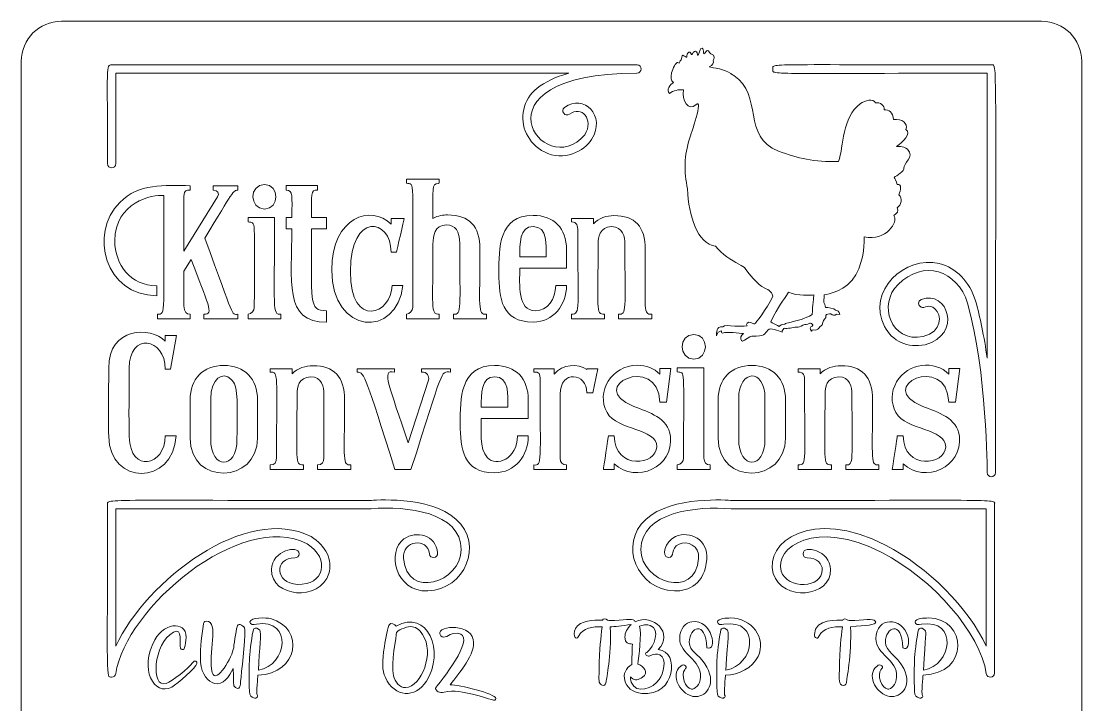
# Model space of a CAD drawing. Header units: inches. Extents: x 4.01 to 8.01, y -9.08 to -3.08.
# Drawn here: x 4.011 to 8.011, y -5.662 to -3.083 of the extents above; entities that cross this region are included whole.
import ezdxf

# ---------------------------------------------------------------- set-up
doc = ezdxf.new("R2010")
doc.units = ezdxf.units.IN
doc.header["$MEASUREMENT"] = 0
doc.layers.add('_U+0421_U+043B_U+043E_U+0439 1', color=7, linetype='Continuous')

msp = doc.modelspace()

# ---------------------------------------------------------------- linework, layer by layer
at = {"layer": '_U+0421_U+043B_U+043E_U+0439 1', "color": 1, "lineweight": 9, "true_color": 0xff0000}
msp.add_open_spline([(4.0111, -3.2347), (4.0111, -3.2347), (4.0111, -8.9319), (4.0111, -8.9319), (4.0111, -9.0156), (4.0789, -9.0833), (4.1625, -9.0833), (4.1625, -9.0833), (7.8597, -9.0833), (7.8597, -9.0833), (7.9433, -9.0833), (8.0111, -9.0156), (8.0111, -8.9319), (8.0111, -8.9319), (8.0111, -3.2347), (8.0111, -3.2347), (8.0111, -3.1511), (7.9433, -3.0833), (7.8597, -3.0833), (7.8597, -3.0833), (4.1625, -3.0833), (4.1625, -3.0833), (4.0789, -3.0833), (4.0111, -3.1511), (4.0111, -3.2347)], degree=3, knots=[0, 0, 0, 0, 1, 1, 1, 2, 2, 2, 3, 3, 3, 4, 4, 4, 5, 5, 5, 6, 6, 6, 7, 7, 7, 8, 8, 8, 8], dxfattribs=at)
at = {"layer": '_U+0421_U+043B_U+043E_U+0439 1', "color": 7, "lineweight": 9, "true_color": 0xffffff}
for points, knots in [([(6.4558, -3.3561), (6.4433, -3.3425), (6.4571, -3.322), (6.471, -3.3142), (6.462, -3.3076), (6.4596, -3.2954), (6.4641, -3.2785), (6.4687, -3.2613), (6.4814, -3.2389), (6.4854, -3.2389), (6.4854, -3.2389), (6.4874, -3.2387), (6.4932, -3.242), (6.4932, -3.2388), (6.4944, -3.2343), (6.5001, -3.2292), (6.504, -3.2255), (6.5004, -3.2119), (6.5065, -3.2119), (6.5112, -3.2119), (6.5207, -3.2224), (6.5212, -3.2187), (6.522, -3.2113), (6.5217, -3.2033), (6.5296, -3.2007), (6.5296, -3.2007), (6.5357, -3.1967), (6.5386, -3.2085), (6.5397, -3.2132), (6.5436, -3.2007), (6.5499, -3.1972), (6.5578, -3.1928), (6.5597, -3.2004), (6.5612, -3.2093), (6.5621, -3.2142), (6.5659, -3.2121), (6.5673, -3.205), (6.5688, -3.1973), (6.5722, -3.183), (6.5798, -3.1853), (6.5835, -3.1865), (6.5844, -3.1942), (6.5838, -3.2023), (6.5835, -3.2064), (6.5873, -3.2071), (6.5893, -3.2042), (6.5968, -3.1934), (6.601, -3.1889), (6.6073, -3.2009), (6.6136, -3.213), (6.6226, -3.2055), (6.6244, -3.2186), (6.625, -3.2232), (6.6237, -3.2288), (6.6205, -3.2316), (6.6238, -3.2382), (6.6195, -3.2501), (6.6054, -3.2554), (6.6211, -3.26), (6.6661, -3.2639), (6.6877, -3.2807), (6.6911, -3.2833), (6.6947, -3.2856), (6.6986, -3.2881), (6.8098, -3.36), (6.7286, -3.5213), (6.8672, -3.573), (6.9406, -3.6003), (7.0013, -3.6155), (7.0938, -3.6126), (7.1145, -3.5541), (7.1053, -3.4466), (7.1763, -3.3943), (7.1934, -3.3817), (7.2243, -3.3733), (7.2329, -3.3916), (7.2509, -3.3871), (7.2674, -3.4027), (7.2664, -3.4171), (7.2832, -3.4161), (7.299, -3.4274), (7.3005, -3.4542), (7.3341, -3.4499), (7.356, -3.4699), (7.3479, -3.4915), (7.3706, -3.5077), (7.3365, -3.5393), (7.3129, -3.5555), (7.3355, -3.5539), (7.3477, -3.5603), (7.354, -3.5665), (7.3832, -3.5948), (7.3358, -3.6219), (7.34, -3.6372), (7.3431, -3.6485), (7.313, -3.6667), (7.3034, -3.6722), (7.3059, -3.676), (7.3119, -3.686), (7.3145, -3.6991), (7.3337, -3.6974), (7.3292, -3.7202), (7.3208, -3.7378), (7.3372, -3.7516), (7.3293, -3.7762), (7.3154, -3.787), (7.3218, -3.7995), (7.3144, -3.8087), (7.3024, -3.8158), (7.32, -3.8387), (7.2743, -3.9147), (7.1906, -3.8965), (7.191, -3.9099), (7.1917, -3.9798), (7.1591, -4.0396), (7.1256, -4.1012), (7.051, -4.1133), (7.0393, -4.1148), (7.0393, -4.1148), (7.0387, -4.1445), (7.0387, -4.1445), (7.0395, -4.1464), (7.043, -4.1541), (7.0449, -4.1633), (7.053, -4.1624), (7.0781, -4.1655), (7.0821, -4.1729), (7.088, -4.1729), (7.0983, -4.1796), (7.0984, -4.189), (7.0984, -4.189), (7.086, -4.1885), (7.086, -4.1885), (7.0788, -4.1938), (7.0701, -4.1946), (7.0644, -4.1874), (7.0591, -4.1858), (7.0454, -4.188), (7.046, -4.1933), (7.0493, -4.2049), (7.0368, -4.2077), (7.034, -4.2194), (7.03, -4.2355), (7.0286, -4.2299), (7.0191, -4.2406), (7.0145, -4.2457), (7.0094, -4.2515), (6.9981, -4.2471), (6.9947, -4.2471), (6.9935, -4.2499), (6.9922, -4.2528), (6.984, -4.244), (6.9859, -4.2371), (6.9942, -4.2329), (6.9979, -4.231), (6.9972, -4.2293), (6.9969, -4.2287), (6.9951, -4.2248), (6.9872, -4.2218), (6.9857, -4.2223), (6.9738, -4.2305), (6.9699, -4.2239), (6.9592, -4.2303), (6.9493, -4.2362), (6.9444, -4.2371), (6.9341, -4.2372), (6.9218, -4.2372), (6.8993, -4.2452), (6.8894, -4.241), (6.8888, -4.2408), (6.8796, -4.2511), (6.8806, -4.2556), (6.8673, -4.2506), (6.8366, -4.2377), (6.8269, -4.248), (6.8139, -4.2619), (6.8165, -4.2732), (6.7663, -4.2712), (6.7594, -4.2703), (6.7389, -4.2899), (6.7319, -4.2899), (6.7287, -4.2899), (6.7262, -4.2859), (6.7253, -4.2828), (6.7241, -4.2785), (6.7241, -4.2703), (6.7356, -4.2613), (6.7218, -4.2601), (6.6684, -4.2544), (6.6597, -4.2591), (6.6545, -4.2615), (6.6521, -4.2574), (6.6525, -4.2515), (6.6474, -4.252), (6.6375, -4.258), (6.6367, -4.2599), (6.6367, -4.2599), (6.6335, -4.2702), (6.6335, -4.2702), (6.6333, -4.2563), (6.6318, -4.2355), (6.6568, -4.2355), (6.6628, -4.2293), (6.6797, -4.2321), (6.702, -4.233), (6.7173, -4.2337), (6.7344, -4.2344), (6.7489, -4.2326), (6.7432, -4.2255), (6.7507, -4.2144), (6.7657, -4.2207), (6.7682, -4.2218), (6.7744, -4.2256), (6.7769, -4.2252), (6.7805, -4.223), (6.823, -4.1691), (6.8454, -4.1221), (6.8477, -4.1179), (6.8379, -4.0992), (6.821, -4.0929), (6.8027, -4.0861), (6.7673, -4.0547), (6.7421, -4.0156), (6.7395, -4.0121), (6.7296, -4.0065), (6.7171, -3.9994), (6.6913, -3.9848), (6.6524, -3.9627), (6.6301, -3.9314), (6.5612, -3.9227), (6.5274, -3.8172), (6.5245, -3.7161), (6.5097, -3.6516), (6.5121, -3.5879), (6.5315, -3.5272), (6.5363, -3.5121), (6.5865, -3.3698), (6.5556, -3.3981), (6.5266, -3.4246), (6.5016, -3.3815), (6.5086, -3.3421), (6.4909, -3.3406), (6.4711, -3.3441), (6.4558, -3.3561)], [0, 0, 0, 0, 1, 1, 1, 2, 2, 2, 3, 3, 3, 4, 4, 4, 5, 5, 5, 6, 6, 6, 7, 7, 7, 8, 8, 8, 9, 9, 9, 10, 10, 10, 11, 11, 11, 12, 12, 12, 13, 13, 13, 14, 14, 14, 15, 15, 15, 16, 16, 16, 17, 17, 17, 18, 18, 18, 19, 19, 19, 20, 20, 20, 21, 21, 21, 22, 22, 22, 23, 23, 23, 24, 24, 24, 25, 25, 25, 26, 26, 26, 27, 27, 27, 28, 28, 28, 29, 29, 29, 30, 30, 30, 31, 31, 31, 32, 32, 32, 33, 33, 33, 34, 34, 34, 35, 35, 35, 36, 36, 36, 37, 37, 37, 38, 38, 38, 39, 39, 39, 40, 40, 40, 41, 41, 41, 42, 42, 42, 43, 43, 43, 44, 44, 44, 45, 45, 45, 46, 46, 46, 47, 47, 47, 48, 48, 48, 49, 49, 49, 50, 50, 50, 51, 51, 51, 52, 52, 52, 53, 53, 53, 54, 54, 54, 55, 55, 55, 56, 56, 56, 57, 57, 57, 58, 58, 58, 59, 59, 59, 60, 60, 60, 61, 61, 61, 62, 62, 62, 63, 63, 63, 64, 64, 64, 65, 65, 65, 66, 66, 66, 67, 67, 67, 68, 68, 68, 69, 69, 69, 70, 70, 70, 71, 71, 71, 72, 72, 72, 73, 73, 73, 74, 74, 74, 75, 75, 75, 76, 76, 76, 77, 77, 77, 78, 78, 78, 79, 79, 79, 80, 80, 80, 81, 81, 81, 81]), ([(7.6543, -3.2795), (7.6543, -3.2795), (7.6543, -4.3543), (7.6543, -4.3543), (7.6425, -4.2714), (7.6277, -4.1987), (7.6102, -4.1378), (7.5882, -4.0655), (7.5371, -4.013), (7.4734, -3.9974), (7.3444, -3.9657), (7.1986, -4.1017), (7.267, -4.2345), (7.296, -4.2908), (7.3533, -4.3166), (7.4204, -4.3033), (7.5615, -4.2665), (7.5058, -4.0937), (7.4055, -4.133), (7.3927, -4.138), (7.3922, -4.1563), (7.405, -4.1619), (7.4189, -4.168), (7.4341, -4.1475), (7.4573, -4.1676), (7.4842, -4.1909), (7.4854, -4.254), (7.4134, -4.2729), (7.2894, -4.2973), (7.2414, -4.1494), (7.3182, -4.0769), (7.4125, -3.981), (7.5422, -4.0216), (7.5802, -4.1467), (7.6534, -4.402), (7.6543, -4.7819), (7.6543, -4.7857), (7.6543, -4.8063), (7.6855, -4.8063), (7.6855, -4.7857), (7.6855, -3.1726), (7.6931, -3.2482), (7.6699, -3.2482), (6.8081, -3.2482), (6.8455, -3.2412), (6.8455, -3.2639), (6.8455, -3.2868), (6.8114, -3.2795), (7.6543, -3.2795)], [0, 0, 0, 0, 1, 1, 1, 2, 2, 2, 3, 3, 3, 4, 4, 4, 5, 5, 5, 6, 6, 6, 7, 7, 7, 8, 8, 8, 9, 9, 9, 10, 10, 10, 11, 11, 11, 12, 12, 12, 13, 13, 13, 14, 14, 14, 15, 15, 15, 16, 16, 16, 16]), ([(4.3679, -3.6204), (4.3679, -3.6204), (4.3679, -3.2795), (4.3679, -3.2795), (4.3679, -3.2795), (6.0762, -3.2795), (6.0762, -3.2795), (5.9747, -3.3083), (5.9179, -3.3543), (5.9073, -3.4162), (5.8913, -3.4783), (5.9236, -3.5458), (5.9841, -3.5766), (6.0571, -3.6138), (6.1349, -3.5731), (6.1626, -3.5291), (6.2183, -3.44), (6.1328, -3.3546), (6.0601, -3.4088), (6.0436, -3.4211), (6.0622, -3.4462), (6.0788, -3.4338), (6.1239, -3.4002), (6.1725, -3.4532), (6.1367, -3.5116), (5.9823, -3.6968), (5.6864, -3.2795), (6.3333, -3.2795), (6.3538, -3.2795), (6.3541, -3.2486), (6.3336, -3.2483), (6.3336, -3.2483), (4.3531, -3.2483), (4.3523, -3.2483), (4.3301, -3.2483), (4.3367, -3.2455), (4.3367, -3.6204), (4.3367, -3.641), (4.3679, -3.641), (4.3679, -3.6204)], [0, 0, 0, 0, 1, 1, 1, 2, 2, 2, 3, 3, 3, 4, 4, 4, 5, 5, 5, 6, 6, 6, 7, 7, 7, 8, 8, 8, 9, 9, 9, 10, 10, 10, 11, 11, 11, 12, 12, 12, 13, 13, 13, 13]), ([(5.4639, -4.1887), (5.4639, -4.1887), (5.4639, -4.2059), (5.4639, -4.2059), (5.4639, -4.2059), (5.5876, -4.2059), (5.5876, -4.2059), (5.5876, -4.2059), (5.5876, -4.1886), (5.5876, -4.1886), (5.5541, -4.1909), (5.564, -4.1591), (5.564, -3.924), (5.564, -3.8929), (5.5693, -3.8516), (5.615, -3.8516), (5.6486, -3.8516), (5.6649, -3.8747), (5.6649, -3.9224), (5.6649, -4.1637), (5.6742, -4.1909), (5.6413, -4.1886), (5.6413, -4.1886), (5.6413, -4.2059), (5.6413, -4.2059), (5.6413, -4.2059), (5.7662, -4.2059), (5.7662, -4.2059), (5.7662, -4.2059), (5.7662, -4.1885), (5.7662, -4.1885), (5.7312, -4.192), (5.7414, -4.1614), (5.7414, -3.9427), (5.7414, -3.8561), (5.7013, -3.8141), (5.6189, -3.8141), (5.603, -3.8141), (5.5842, -3.8157), (5.564, -3.8275), (5.564, -3.7147), (5.5578, -3.6966), (5.5851, -3.6951), (5.5859, -3.6951), (5.5876, -3.695), (5.5876, -3.6933), (5.5876, -3.6933), (5.5876, -3.6789), (5.5876, -3.6789), (5.5876, -3.6789), (5.4639, -3.6789), (5.4639, -3.6789), (5.4639, -3.6789), (5.4639, -3.6947), (5.4639, -3.6947), (5.4964, -3.702), (5.4875, -3.6529), (5.4875, -4.163), (5.4875, -4.1739), (5.4772, -4.1887), (5.4639, -4.1887)], [0, 0, 0, 0, 1, 1, 1, 2, 2, 2, 3, 3, 3, 4, 4, 4, 5, 5, 5, 6, 6, 6, 7, 7, 7, 8, 8, 8, 9, 9, 9, 10, 10, 10, 11, 11, 11, 12, 12, 12, 13, 13, 13, 14, 14, 14, 15, 15, 15, 16, 16, 16, 17, 17, 17, 18, 18, 18, 19, 19, 19, 20, 20, 20, 20]), ([(4.5221, -4.1186), (4.5221, -4.1186), (4.5221, -4.081), (4.5221, -4.081), (4.4235, -4.081), (4.3641, -4.0023), (4.3641, -3.9108), (4.3641, -3.7676), (4.5067, -3.7348), (4.5485, -3.7409), (4.5485, -4.1917), (4.5573, -4.1887), (4.5249, -4.1887), (4.5249, -4.1887), (4.5249, -4.2059), (4.5249, -4.2059), (4.5249, -4.2059), (4.6487, -4.2059), (4.6487, -4.2059), (4.6487, -4.2059), (4.6487, -4.1887), (4.6487, -4.1887), (4.6169, -4.1887), (4.625, -4.1571), (4.625, -4.0261), (4.625, -4.0261), (4.6526, -3.9818), (4.6526, -3.9818), (4.7122, -4.1444), (4.7421, -4.1937), (4.6996, -4.1879), (4.6996, -4.1879), (4.6996, -4.2059), (4.6996, -4.2059), (4.6996, -4.2059), (4.8277, -4.2059), (4.8277, -4.2059), (4.8277, -4.2059), (4.8277, -4.1887), (4.8277, -4.1887), (4.8031, -4.1887), (4.8178, -4.2107), (4.7032, -3.9011), (4.8123, -3.724), (4.8102, -3.7209), (4.8277, -3.7209), (4.8277, -3.7209), (4.8277, -3.7036), (4.8277, -3.7036), (4.8277, -3.7036), (4.7353, -3.7036), (4.7353, -3.7036), (4.7353, -3.7036), (4.7353, -3.7209), (4.7353, -3.7209), (4.7521, -3.7202), (4.7587, -3.7343), (4.752, -3.7451), (4.752, -3.7451), (4.625, -3.9503), (4.625, -3.9503), (4.625, -3.7069), (4.617, -3.7209), (4.6487, -3.7209), (4.6487, -3.7209), (4.6487, -3.7036), (4.6487, -3.7036), (4.5491, -3.7036), (4.4558, -3.6933), (4.3825, -3.7669), (4.2659, -3.884), (4.3268, -4.1186), (4.5221, -4.1186)], [0, 0, 0, 0, 1, 1, 1, 2, 2, 2, 3, 3, 3, 4, 4, 4, 5, 5, 5, 6, 6, 6, 7, 7, 7, 8, 8, 8, 9, 9, 9, 10, 10, 10, 11, 11, 11, 12, 12, 12, 13, 13, 13, 14, 14, 14, 15, 15, 15, 16, 16, 16, 17, 17, 17, 18, 18, 18, 19, 19, 19, 20, 20, 20, 21, 21, 21, 22, 22, 22, 23, 23, 23, 24, 24, 24, 24]), ([(4.9288, -3.6993), (4.8701, -3.6993), (4.8709, -3.7917), (4.9288, -3.7917), (4.9863, -3.7917), (4.9863, -3.6993), (4.9288, -3.6993)], [0, 0, 0, 0, 1, 1, 1, 2, 2, 2, 2]), ([(5.0101, -3.8239), (5.0101, -3.8239), (5.0101, -3.8659), (5.0101, -3.8659), (5.0101, -3.8659), (5.032, -3.8659), (5.032, -3.8659), (5.032, -4.06), (5.0001, -4.2212), (5.1629, -4.2179), (5.1629, -4.2179), (5.1629, -4.1755), (5.1629, -4.1755), (5.0926, -4.1755), (5.1064, -4.1401), (5.1064, -3.8659), (5.1064, -3.8659), (5.1629, -3.8659), (5.1629, -3.8659), (5.1629, -3.8659), (5.1629, -3.8239), (5.1629, -3.8239), (5.1629, -3.8239), (5.1064, -3.8239), (5.1064, -3.8239), (5.1064, -3.7375), (5.1007, -3.7179), (5.1289, -3.7211), (5.1289, -3.7211), (5.1289, -3.7025), (5.1289, -3.7025), (5.1289, -3.7025), (5.0101, -3.7025), (5.0101, -3.7025), (5.0101, -3.7025), (5.0101, -3.7209), (5.0101, -3.7209), (5.0376, -3.7209), (5.032, -3.7412), (5.032, -3.8239), (5.032, -3.8239), (5.0101, -3.8239), (5.0101, -3.8239)], [0, 0, 0, 0, 1, 1, 1, 2, 2, 2, 3, 3, 3, 4, 4, 4, 5, 5, 5, 6, 6, 6, 7, 7, 7, 8, 8, 8, 9, 9, 9, 10, 10, 10, 11, 11, 11, 12, 12, 12, 13, 13, 13, 14, 14, 14, 14]), ([(5.4061, -3.9538), (5.4061, -3.9538), (5.4263, -3.9538), (5.4263, -3.9538), (5.4271, -3.9504), (5.4549, -3.8311), (5.4557, -3.8278), (5.4557, -3.8278), (5.4061, -3.8278), (5.4061, -3.8278), (5.4061, -3.8278), (5.4061, -3.8483), (5.4061, -3.8483), (5.3314, -3.774), (5.1825, -3.8198), (5.1825, -4.0218), (5.1825, -4.2682), (5.4294, -4.2796), (5.4499, -4.0799), (5.4499, -4.0799), (5.41, -4.0799), (5.41, -4.0799), (5.41, -4.1874), (5.2529, -4.2492), (5.2529, -4.0269), (5.2529, -3.8007), (5.4061, -3.8275), (5.4061, -3.9538)], [0, 0, 0, 0, 1, 1, 1, 2, 2, 2, 3, 3, 3, 4, 4, 4, 5, 5, 5, 6, 6, 6, 7, 7, 7, 8, 8, 8, 9, 9, 9, 9]), ([(4.8667, -4.1887), (4.8667, -4.1887), (4.8667, -4.2059), (4.8667, -4.2059), (4.8667, -4.2059), (4.9904, -4.2059), (4.9904, -4.2059), (4.9904, -4.2059), (4.9904, -4.1886), (4.9904, -4.1886), (4.9567, -4.1909), (4.9668, -4.1688), (4.9668, -3.8239), (4.9668, -3.8239), (4.8667, -3.8239), (4.8667, -3.8239), (4.8667, -3.8239), (4.8667, -3.8397), (4.8667, -3.8397), (4.8982, -3.8468), (4.8903, -3.8116), (4.8903, -4.163), (4.8903, -4.1739), (4.88, -4.1887), (4.8667, -4.1887)], [0, 0, 0, 0, 1, 1, 1, 2, 2, 2, 3, 3, 3, 4, 4, 4, 5, 5, 5, 6, 6, 6, 7, 7, 7, 8, 8, 8, 8]), ([(5.8915, -4.0142), (5.8911, -4.077), (5.8817, -4.1755), (5.9504, -4.1755), (5.9956, -4.1755), (6.027, -4.1316), (6.027, -4.0799), (6.027, -4.0799), (6.0678, -4.0799), (6.0678, -4.0799), (6.0678, -4.154), (6.0187, -4.218), (5.9414, -4.218), (5.8227, -4.218), (5.8127, -4.1273), (5.8127, -4.0344), (5.8127, -3.939), (5.8112, -3.8157), (5.9414, -3.8157), (6.0205, -3.8157), (6.0678, -3.864), (6.0678, -3.9449), (6.0678, -3.9449), (6.0678, -4.0142), (6.0678, -4.0142), (6.0678, -4.0142), (5.8915, -4.0142), (5.8915, -4.0142)], [0, 0, 0, 0, 1, 1, 1, 2, 2, 2, 3, 3, 3, 4, 4, 4, 5, 5, 5, 6, 6, 6, 7, 7, 7, 8, 8, 8, 9, 9, 9, 9]), ([(6.2463, -3.8163), (6.2208, -3.8163), (6.1878, -3.8259), (6.1689, -3.8472), (6.1689, -3.8472), (6.1689, -3.8278), (6.1689, -3.8278), (6.1689, -3.8278), (6.0863, -3.8278), (6.0863, -3.8278), (6.0863, -3.8278), (6.0863, -3.8406), (6.0863, -3.8406), (6.1082, -3.8406), (6.11, -3.8538), (6.11, -3.8757), (6.11, -4.163), (6.1213, -4.1911), (6.0863, -4.188), (6.0863, -4.188), (6.0863, -4.2059), (6.0863, -4.2059), (6.0863, -4.2059), (6.2107, -4.2059), (6.2107, -4.2059), (6.2107, -4.2059), (6.2107, -4.188), (6.2107, -4.188), (6.1769, -4.191), (6.187, -4.1667), (6.187, -3.9202), (6.187, -3.9015), (6.192, -3.8582), (6.238, -3.8582), (6.2815, -3.8582), (6.2879, -3.8984), (6.2879, -3.9224), (6.2879, -4.178), (6.2959, -4.1887), (6.2643, -4.1887), (6.2643, -4.1887), (6.2643, -4.2059), (6.2643, -4.2059), (6.2643, -4.2059), (6.3892, -4.2059), (6.3892, -4.2059), (6.3892, -4.2059), (6.3892, -4.1887), (6.3892, -4.1887), (6.3567, -4.1887), (6.365, -4.1789), (6.365, -3.9449), (6.365, -3.8583), (6.3262, -3.8163), (6.2463, -3.8163)], [0, 0, 0, 0, 1, 1, 1, 2, 2, 2, 3, 3, 3, 4, 4, 4, 5, 5, 5, 6, 6, 6, 7, 7, 7, 8, 8, 8, 9, 9, 9, 10, 10, 10, 11, 11, 11, 12, 12, 12, 13, 13, 13, 14, 14, 14, 15, 15, 15, 16, 16, 16, 17, 17, 17, 18, 18, 18, 18]), ([(5.8915, -3.9717), (5.8915, -3.9717), (5.9913, -3.9717), (5.9913, -3.9717), (5.9914, -3.9289), (5.9974, -3.8576), (5.9419, -3.8576), (5.8903, -3.8576), (5.8913, -3.9245), (5.8915, -3.9717)], [0, 0, 0, 0, 1, 1, 1, 2, 2, 2, 3, 3, 3, 3]), ([(6.8378, -4.2169), (6.8392, -4.2193), (6.8666, -4.2331), (6.8692, -4.2346), (6.8731, -4.2311), (6.8803, -4.226), (6.8907, -4.2257), (6.8934, -4.2234), (6.9007, -4.2216), (6.9144, -4.2183), (6.9359, -4.2132), (6.9683, -4.2054), (6.9944, -4.1898), (6.9962, -4.1542), (7, -4.1237), (7.0011, -4.1154), (6.9899, -4.1167), (6.9405, -4.1211), (6.9046, -4.1047), (6.8852, -4.1407), (6.8681, -4.154), (6.8378, -4.2169)], [0, 0, 0, 0, 1, 1, 1, 2, 2, 2, 3, 3, 3, 4, 4, 4, 5, 5, 5, 6, 6, 6, 7, 7, 7, 7]), ([(4.5543, -4.3959), (4.5543, -4.3959), (4.5741, -4.3959), (4.5741, -4.3959), (4.5741, -4.3959), (4.5962, -4.2682), (4.5962, -4.2682), (4.5962, -4.2682), (4.5543, -4.2682), (4.5543, -4.2682), (4.5543, -4.2682), (4.5543, -4.2898), (4.5543, -4.2898), (4.4988, -4.2334), (4.3411, -4.2348), (4.3411, -4.3919), (4.3411, -4.477), (4.34, -4.5639), (4.3411, -4.6493), (4.3444, -4.8342), (4.5828, -4.8373), (4.596, -4.647), (4.596, -4.647), (4.5543, -4.647), (4.5543, -4.647), (4.5543, -4.7614), (4.4221, -4.7917), (4.4186, -4.6498), (4.4164, -4.565), (4.4186, -4.4766), (4.4186, -4.3919), (4.4186, -4.2558), (4.5543, -4.2755), (4.5543, -4.3959)], [0, 0, 0, 0, 1, 1, 1, 2, 2, 2, 3, 3, 3, 4, 4, 4, 5, 5, 5, 6, 6, 6, 7, 7, 7, 8, 8, 8, 9, 9, 9, 10, 10, 10, 11, 11, 11, 11]), ([(6.548, -4.2648), (6.489, -4.2648), (6.4898, -4.3578), (6.548, -4.3578), (6.6057, -4.3578), (6.6058, -4.2648), (6.548, -4.2648)], [0, 0, 0, 0, 1, 1, 1, 2, 2, 2, 2]), ([(6.2206, -4.5596), (6.2206, -4.5596), (6.2207, -4.5596), (6.2207, -4.5596), (6.2585, -4.627), (6.4082, -4.618), (6.4082, -4.688), (6.4082, -4.7576), (6.2503, -4.7795), (6.2476, -4.647), (6.2476, -4.647), (6.2256, -4.647), (6.2256, -4.647), (6.2252, -4.6503), (6.2074, -4.7705), (6.2069, -4.7737), (6.2069, -4.7737), (6.2477, -4.7737), (6.2477, -4.7737), (6.2477, -4.7737), (6.2477, -4.7522), (6.2477, -4.7522), (6.3311, -4.8295), (6.4727, -4.7655), (6.4597, -4.6491), (6.4518, -4.5788), (6.378, -4.5583), (6.3217, -4.5361), (6.1313, -4.4621), (6.4139, -4.3335), (6.4199, -4.5196), (6.4199, -4.5196), (6.4452, -4.5196), (6.4452, -4.5196), (6.4452, -4.5196), (6.4611, -4.3935), (6.4611, -4.3935), (6.4611, -4.3935), (6.4198, -4.3935), (6.4198, -4.3935), (6.4198, -4.3935), (6.4198, -4.4142), (6.4198, -4.4142), (6.3976, -4.392), (6.3689, -4.3808), (6.3343, -4.3808), (6.2379, -4.3808), (6.1769, -4.4809), (6.2206, -4.5596)], [0, 0, 0, 0, 1, 1, 1, 2, 2, 2, 3, 3, 3, 4, 4, 4, 5, 5, 5, 6, 6, 6, 7, 7, 7, 8, 8, 8, 9, 9, 9, 10, 10, 10, 11, 11, 11, 12, 12, 12, 13, 13, 13, 14, 14, 14, 15, 15, 15, 16, 16, 16, 16]), ([(7.5094, -4.5196), (7.5094, -4.5196), (7.5347, -4.5196), (7.5347, -4.5196), (7.5347, -4.5196), (7.5506, -4.3935), (7.5506, -4.3935), (7.5506, -4.3935), (7.5094, -4.3935), (7.5094, -4.3935), (7.5094, -4.3935), (7.5094, -4.4142), (7.5094, -4.4142), (7.4572, -4.3621), (7.3562, -4.3697), (7.3125, -4.444), (7.2911, -4.4804), (7.2902, -4.5236), (7.3102, -4.5596), (7.3481, -4.627), (7.4978, -4.618), (7.4978, -4.688), (7.4978, -4.7576), (7.3398, -4.7795), (7.3372, -4.647), (7.3372, -4.647), (7.3152, -4.647), (7.3152, -4.647), (7.3147, -4.6503), (7.2969, -4.7705), (7.2965, -4.7737), (7.2965, -4.7737), (7.3372, -4.7737), (7.3372, -4.7737), (7.3372, -4.7737), (7.3372, -4.7522), (7.3372, -4.7522), (7.4206, -4.8295), (7.5622, -4.7657), (7.5493, -4.6491), (7.5414, -4.5788), (7.4676, -4.5583), (7.4112, -4.5361), (7.2222, -4.4627), (7.5034, -4.3324), (7.5094, -4.5196)], [0, 0, 0, 0, 1, 1, 1, 2, 2, 2, 3, 3, 3, 4, 4, 4, 5, 5, 5, 6, 6, 6, 7, 7, 7, 8, 8, 8, 9, 9, 9, 10, 10, 10, 11, 11, 11, 12, 12, 12, 13, 13, 13, 14, 14, 14, 15, 15, 15, 15]), ([(4.7753, -4.3819), (4.8537, -4.3819), (4.9024, -4.4317), (4.9024, -4.5118), (4.9024, -4.5118), (4.9024, -4.6565), (4.9024, -4.6565), (4.9024, -4.8272), (4.6482, -4.8352), (4.6482, -4.6565), (4.6482, -4.6565), (4.6482, -4.5118), (4.6482, -4.5118), (4.6482, -4.4317), (4.6969, -4.3819), (4.7753, -4.3819)], [0, 0, 0, 0, 1, 1, 1, 2, 2, 2, 3, 3, 3, 4, 4, 4, 5, 5, 5, 5]), ([(4.9503, -4.4069), (4.9827, -4.4069), (4.974, -4.408), (4.974, -4.7288), (4.974, -4.7464), (4.9679, -4.7578), (4.9503, -4.7562), (4.9503, -4.7562), (4.9503, -4.7742), (4.9503, -4.7742), (4.9503, -4.7742), (5.0752, -4.7742), (5.0752, -4.7742), (5.0752, -4.7742), (5.0752, -4.7562), (5.0752, -4.7562), (5.0417, -4.7592), (5.0515, -4.7358), (5.0515, -4.4869), (5.0515, -4.4682), (5.0565, -4.4246), (5.1028, -4.4246), (5.1464, -4.4246), (5.153, -4.465), (5.153, -4.4891), (5.153, -4.4891), (5.153, -4.7299), (5.153, -4.7299), (5.153, -4.7459), (5.1461, -4.7569), (5.1292, -4.7569), (5.1292, -4.7569), (5.1292, -4.7742), (5.1292, -4.7742), (5.1292, -4.7742), (5.2547, -4.7742), (5.2547, -4.7742), (5.2547, -4.7742), (5.2547, -4.7569), (5.2547, -4.7569), (5.2221, -4.7569), (5.2304, -4.7471), (5.2304, -4.5118), (5.2304, -4.4248), (5.1914, -4.3825), (5.1111, -4.3825), (5.0854, -4.3825), (5.0522, -4.3921), (5.0333, -4.4136), (5.0333, -4.4136), (5.0333, -4.3941), (5.0333, -4.3941), (5.0333, -4.3941), (4.9503, -4.3941), (4.9503, -4.3941), (4.9503, -4.3941), (4.9503, -4.4069), (4.9503, -4.4069)], [0, 0, 0, 0, 1, 1, 1, 2, 2, 2, 3, 3, 3, 4, 4, 4, 5, 5, 5, 6, 6, 6, 7, 7, 7, 8, 8, 8, 9, 9, 9, 10, 10, 10, 11, 11, 11, 12, 12, 12, 13, 13, 13, 14, 14, 14, 15, 15, 15, 16, 16, 16, 17, 17, 17, 18, 18, 18, 19, 19, 19, 19]), ([(5.4187, -4.4075), (5.4187, -4.4075), (5.4187, -4.3941), (5.4187, -4.3941), (5.4187, -4.3941), (5.2783, -4.3941), (5.2783, -4.3941), (5.2783, -4.3941), (5.2783, -4.4064), (5.2783, -4.4064), (5.3075, -4.4064), (5.3096, -4.4287), (5.4207, -4.7737), (5.4207, -4.7737), (5.4812, -4.7737), (5.4812, -4.7737), (5.6044, -4.394), (5.5911, -4.4027), (5.6302, -4.4066), (5.6302, -4.4066), (5.6302, -4.3941), (5.6302, -4.3941), (5.6302, -4.3941), (5.5207, -4.3941), (5.5207, -4.3941), (5.5207, -4.3941), (5.5207, -4.4065), (5.5207, -4.4065), (5.5418, -4.4047), (5.5515, -4.4222), (5.5468, -4.4367), (5.5468, -4.4367), (5.4705, -4.6741), (5.4705, -4.6741), (5.4013, -4.4625), (5.3658, -4.3932), (5.4187, -4.4075)], [0, 0, 0, 0, 1, 1, 1, 2, 2, 2, 3, 3, 3, 4, 4, 4, 5, 5, 5, 6, 6, 6, 7, 7, 7, 8, 8, 8, 9, 9, 9, 10, 10, 10, 11, 11, 11, 12, 12, 12, 12]), ([(5.7964, -4.3819), (5.876, -4.3819), (5.9235, -4.4305), (5.9235, -4.5118), (5.9235, -4.5118), (5.9235, -4.5815), (5.9235, -4.5815), (5.9235, -4.5815), (5.7462, -4.5815), (5.7462, -4.5815), (5.746, -4.6191), (5.7383, -4.6976), (5.7693, -4.7296), (5.8031, -4.7645), (5.8825, -4.7354), (5.8825, -4.6476), (5.8825, -4.6476), (5.9235, -4.6476), (5.9235, -4.6476), (5.9235, -4.7219), (5.8743, -4.7864), (5.7964, -4.7864), (5.6771, -4.7864), (5.6671, -4.6952), (5.6671, -4.6018), (5.6671, -4.508), (5.6647, -4.3819), (5.7964, -4.3819)], [0, 0, 0, 0, 1, 1, 1, 2, 2, 2, 3, 3, 3, 4, 4, 4, 5, 5, 5, 6, 6, 6, 7, 7, 7, 8, 8, 8, 9, 9, 9, 9]), ([(6.0682, -4.7567), (6.0511, -4.7584), (6.0439, -4.7471), (6.0439, -4.7311), (6.0439, -4.7311), (6.0439, -4.4903), (6.0439, -4.4903), (6.0439, -4.3951), (6.1448, -4.4106), (6.1448, -4.4848), (6.1448, -4.4848), (6.1667, -4.4848), (6.1667, -4.4848), (6.1667, -4.4848), (6.1862, -4.3941), (6.1862, -4.3941), (6.1862, -4.3941), (6.1448, -4.3941), (6.1448, -4.3941), (6.1448, -4.3941), (6.1448, -4.3974), (6.1448, -4.3974), (6.1108, -4.3739), (6.0516, -4.3766), (6.0207, -4.414), (6.0207, -4.414), (6.0207, -4.3941), (6.0207, -4.3941), (6.0207, -4.3941), (5.9443, -4.3941), (5.9443, -4.3941), (5.9443, -4.3941), (5.9443, -4.4072), (5.9443, -4.4072), (5.9652, -4.404), (5.9681, -4.414), (5.9681, -4.4355), (5.968, -4.7435), (5.9771, -4.7617), (5.9443, -4.7566), (5.9443, -4.7566), (5.9443, -4.7742), (5.9443, -4.7742), (5.9443, -4.7742), (6.0682, -4.7742), (6.0682, -4.7742), (6.0682, -4.7742), (6.0682, -4.7567), (6.0682, -4.7567)], [0, 0, 0, 0, 1, 1, 1, 2, 2, 2, 3, 3, 3, 4, 4, 4, 5, 5, 5, 6, 6, 6, 7, 7, 7, 8, 8, 8, 9, 9, 9, 10, 10, 10, 11, 11, 11, 12, 12, 12, 13, 13, 13, 14, 14, 14, 15, 15, 15, 16, 16, 16, 16]), ([(6.4855, -4.7569), (6.4855, -4.7569), (6.4855, -4.7742), (6.4855, -4.7742), (6.4855, -4.7742), (6.6099, -4.7742), (6.6099, -4.7742), (6.6099, -4.7742), (6.6099, -4.7568), (6.6099, -4.7568), (6.5939, -4.7579), (6.5862, -4.7463), (6.5862, -4.7311), (6.5862, -4.7311), (6.5862, -4.3902), (6.5862, -4.3902), (6.5862, -4.3902), (6.4855, -4.3902), (6.4855, -4.3902), (6.4855, -4.3902), (6.4855, -4.406), (6.4855, -4.406), (6.5161, -4.4129), (6.5093, -4.3779), (6.5093, -4.7311), (6.5093, -4.7421), (6.4988, -4.7569), (6.4855, -4.7569)], [0, 0, 0, 0, 1, 1, 1, 2, 2, 2, 3, 3, 3, 4, 4, 4, 5, 5, 5, 6, 6, 6, 7, 7, 7, 8, 8, 8, 9, 9, 9, 9]), ([(6.6396, -4.6565), (6.6396, -4.6565), (6.6396, -4.5118), (6.6396, -4.5118), (6.6396, -4.4317), (6.6883, -4.3819), (6.7667, -4.3819), (6.8451, -4.3819), (6.8938, -4.4317), (6.8938, -4.5118), (6.8938, -4.5118), (6.8938, -4.6565), (6.8938, -4.6565), (6.8938, -4.8272), (6.6396, -4.8352), (6.6396, -4.6565)], [0, 0, 0, 0, 1, 1, 1, 2, 2, 2, 3, 3, 3, 4, 4, 4, 5, 5, 5, 5]), ([(6.8163, -4.6593), (6.8163, -4.6593), (6.8163, -4.5046), (6.8163, -4.5046), (6.8163, -4.3927), (6.7171, -4.3932), (6.7171, -4.5079), (6.7171, -4.5079), (6.7171, -4.6576), (6.7171, -4.6576), (6.7171, -4.777), (6.8163, -4.776), (6.8163, -4.6593)], [0, 0, 0, 0, 1, 1, 1, 2, 2, 2, 3, 3, 3, 4, 4, 4, 4]), ([(6.9417, -4.7562), (6.9417, -4.7562), (6.9417, -4.7742), (6.9417, -4.7742), (6.9417, -4.7742), (7.0666, -4.7742), (7.0666, -4.7742), (7.0666, -4.7742), (7.0666, -4.7562), (7.0666, -4.7562), (7.0327, -4.7593), (7.0429, -4.7346), (7.0429, -4.4869), (7.0429, -4.4682), (7.0479, -4.4246), (7.0942, -4.4246), (7.1378, -4.4246), (7.1443, -4.465), (7.1443, -4.4891), (7.1443, -4.7463), (7.1523, -4.7569), (7.1206, -4.7569), (7.1206, -4.7569), (7.1206, -4.7742), (7.1206, -4.7742), (7.1206, -4.7742), (7.2461, -4.7742), (7.2461, -4.7742), (7.2461, -4.7742), (7.2461, -4.7569), (7.2461, -4.7569), (7.2135, -4.7569), (7.2218, -4.7471), (7.2218, -4.5118), (7.2218, -4.4248), (7.1828, -4.3825), (7.1025, -4.3825), (7.0768, -4.3825), (7.0436, -4.3921), (7.0247, -4.4136), (7.0247, -4.4136), (7.0247, -4.3941), (7.0247, -4.3941), (7.0247, -4.3941), (6.9417, -4.3941), (6.9417, -4.3941), (6.9417, -4.3941), (6.9417, -4.4069), (6.9417, -4.4069), (6.9636, -4.4069), (6.9654, -4.4202), (6.9654, -4.4422), (6.9654, -4.7375), (6.9755, -4.7592), (6.9417, -4.7562)], [0, 0, 0, 0, 1, 1, 1, 2, 2, 2, 3, 3, 3, 4, 4, 4, 5, 5, 5, 6, 6, 6, 7, 7, 7, 8, 8, 8, 9, 9, 9, 10, 10, 10, 11, 11, 11, 12, 12, 12, 13, 13, 13, 14, 14, 14, 15, 15, 15, 16, 16, 16, 17, 17, 17, 18, 18, 18, 18]), ([(4.7257, -4.5079), (4.7257, -4.5079), (4.7257, -4.6576), (4.7257, -4.6576), (4.7257, -4.719), (4.7514, -4.747), (4.7753, -4.747), (4.7992, -4.747), (4.8249, -4.7195), (4.8249, -4.6593), (4.8249, -4.5044), (4.8315, -4.4617), (4.802, -4.4328), (4.7728, -4.4043), (4.7257, -4.4288), (4.7257, -4.5079)], [0, 0, 0, 0, 1, 1, 1, 2, 2, 2, 3, 3, 3, 4, 4, 4, 5, 5, 5, 5]), ([(5.7969, -4.4241), (5.7453, -4.4241), (5.746, -4.4903), (5.7462, -4.5388), (5.7462, -4.5388), (5.8466, -4.5388), (5.8466, -4.5388), (5.8468, -4.4925), (5.8517, -4.4241), (5.7969, -4.4241)], [0, 0, 0, 0, 1, 1, 1, 2, 2, 2, 3, 3, 3, 3]), ([(5.3313, -4.9222), (5.4649, -4.9107), (5.6701, -4.9348), (5.6701, -5.0764), (5.6701, -5.199), (5.4653, -5.2662), (5.4531, -5.1096), (5.4464, -5.0412), (5.5444, -5.0293), (5.5504, -5.0918), (5.5524, -5.1123), (5.5835, -5.1094), (5.5815, -5.0888), (5.575, -5.0208), (5.5012, -5.0029), (5.4548, -5.036), (5.3887, -5.0833), (5.4224, -5.2371), (5.5441, -5.2322), (5.6849, -5.2266), (5.7559, -5.0571), (5.6519, -4.9622), (5.5508, -4.87), (5.3319, -4.8908), (5.3299, -4.8911), (4.2856, -4.8911), (4.3367, -4.8838), (4.3367, -4.9067), (4.3367, -5.5823), (4.3303, -5.5557), (4.3512, -5.5573), (4.3599, -5.5577), (4.3667, -5.5515), (4.3678, -5.5439), (4.4039, -5.2984), (4.8382, -4.9261), (5.089, -5.0541), (5.1795, -5.1105), (5.1528, -5.2122), (5.0526, -5.2074), (4.9669, -5.2033), (4.9645, -5.1075), (5.0432, -5.1075), (5.0518, -5.1075), (5.0588, -5.1005), (5.0588, -5.0918), (5.0588, -5.0573), (4.9568, -5.0779), (4.955, -5.1513), (4.9525, -5.2577), (5.1381, -5.2729), (5.1711, -5.1666), (5.1866, -5.1166), (5.1605, -5.0618), (5.1043, -5.027), (4.8595, -4.9017), (4.4818, -5.1937), (4.3679, -5.4405), (4.3679, -5.4405), (4.3679, -4.9223), (4.3679, -4.9223), (4.3682, -4.9223), (5.331, -4.9223), (5.3313, -4.9222)], [0, 0, 0, 0, 1, 1, 1, 2, 2, 2, 3, 3, 3, 4, 4, 4, 5, 5, 5, 6, 6, 6, 7, 7, 7, 8, 8, 8, 9, 9, 9, 10, 10, 10, 11, 11, 11, 12, 12, 12, 13, 13, 13, 14, 14, 14, 15, 15, 15, 16, 16, 16, 17, 17, 17, 18, 18, 18, 19, 19, 19, 20, 20, 20, 21, 21, 21, 21]), ([(7.6821, -5.5417), (7.6821, -5.5417), (7.6821, -4.9067), (7.6821, -4.9067), (7.6821, -4.884), (7.7348, -4.8911), (6.6903, -4.8911), (6.6812, -4.8903), (6.4664, -4.8715), (6.3668, -4.9622), (6.2628, -5.0571), (6.3339, -5.2266), (6.4746, -5.2322), (6.5292, -5.2343), (6.5896, -5.204), (6.5968, -5.1126), (6.604, -5.0394), (6.5312, -5.0034), (6.4794, -5.027), (6.4391, -5.0453), (6.4234, -5.1031), (6.4513, -5.1058), (6.4781, -5.1083), (6.4579, -5.0711), (6.4923, -5.0554), (6.5218, -5.0421), (6.5706, -5.0599), (6.5657, -5.1099), (6.5534, -5.2662), (6.3486, -5.199), (6.3486, -5.0764), (6.3486, -4.9333), (6.559, -4.9113), (6.6889, -4.9223), (6.6889, -4.9223), (7.6508, -4.9223), (7.6508, -4.9223), (7.6508, -4.9223), (7.6508, -5.4405), (7.6508, -5.4405), (7.5846, -5.2969), (7.4298, -5.1411), (7.2714, -5.0594), (6.9911, -4.915), (6.8116, -5.0506), (6.8477, -5.1666), (6.8806, -5.2726), (7.0663, -5.2578), (7.0637, -5.1513), (7.062, -5.0782), (6.9599, -5.0572), (6.9599, -5.0918), (6.9599, -5.1005), (6.967, -5.1075), (6.9756, -5.1075), (7.0141, -5.1075), (7.0319, -5.1298), (7.0325, -5.152), (7.0341, -5.2216), (6.8998, -5.2292), (6.8775, -5.1574), (6.8498, -5.068), (7.0077, -4.9587), (7.257, -5.0872), (7.452, -5.1877), (7.6287, -5.3926), (7.651, -5.5439), (7.6538, -5.563), (7.6821, -5.5609), (7.6821, -5.5417)], [0, 0, 0, 0, 1, 1, 1, 2, 2, 2, 3, 3, 3, 4, 4, 4, 5, 5, 5, 6, 6, 6, 7, 7, 7, 8, 8, 8, 9, 9, 9, 10, 10, 10, 11, 11, 11, 12, 12, 12, 13, 13, 13, 14, 14, 14, 15, 15, 15, 16, 16, 16, 17, 17, 17, 18, 18, 18, 19, 19, 19, 20, 20, 20, 21, 21, 21, 22, 22, 22, 23, 23, 23, 23]), ([(5.5397, -5.5726), (5.4971, -5.6386), (5.4192, -5.6336), (5.3845, -5.559), (5.3725, -5.5327), (5.3714, -5.4975), (5.3808, -5.4415), (5.3858, -5.4119), (5.3953, -5.3649), (5.3998, -5.3583), (5.405, -5.3498), (5.4211, -5.3574), (5.425, -5.3654), (5.5444, -5.296), (5.6099, -5.4631), (5.5397, -5.5726)], [0, 0, 0, 0, 1, 1, 1, 2, 2, 2, 3, 3, 3, 4, 4, 4, 5, 5, 5, 5]), ([(6.4135, -5.4531), (6.4968, -5.46), (6.479, -5.6312), (6.352, -5.6188), (6.2782, -5.6116), (6.2665, -5.5334), (6.3142, -5.5094), (6.3146, -5.4841), (6.3148, -5.4584), (6.3165, -5.433), (6.3026, -5.4309), (6.2877, -5.4304), (6.288, -5.4055), (6.2882, -5.3915), (6.2957, -5.3723), (6.312, -5.3583), (6.2779, -5.3642), (6.2464, -5.3662), (6.2325, -5.3677), (6.2382, -5.4841), (6.2176, -5.5573), (6.2173, -5.5754), (6.2161, -5.5876), (6.2082, -5.5912), (6.1993, -5.5864), (6.1872, -5.5802), (6.1906, -5.5678), (6.1906, -5.5327), (6.1906, -5.4428), (6.198, -5.4102), (6.2018, -5.3681), (6.1671, -5.3656), (6.1288, -5.3712), (6.1137, -5.4017), (6.1013, -5.4283), (6.0844, -5.3887), (6.1097, -5.3638), (6.1366, -5.3373), (6.1894, -5.3436), (6.2033, -5.3424), (6.2056, -5.3352), (6.2156, -5.3373), (6.2221, -5.3418), (6.2244, -5.3435), (6.2244, -5.3435), (6.2484, -5.343), (6.3002, -5.3411), (6.3211, -5.3348), (6.327, -5.3482), (6.3936, -5.3151), (6.4746, -5.3922), (6.4135, -5.4531)], [0, 0, 0, 0, 1, 1, 1, 2, 2, 2, 3, 3, 3, 4, 4, 4, 5, 5, 5, 6, 6, 6, 7, 7, 7, 8, 8, 8, 9, 9, 9, 10, 10, 10, 11, 11, 11, 12, 12, 12, 13, 13, 13, 14, 14, 14, 15, 15, 15, 16, 16, 16, 17, 17, 17, 17]), ([(4.6125, -5.4477), (4.6144, -5.4534), (4.622, -5.4561), (4.6252, -5.4509), (4.627, -5.4476), (4.6308, -5.4293), (4.6324, -5.4191), (4.6431, -5.3463), (4.5546, -5.3448), (4.5148, -5.4169), (4.4541, -5.5268), (4.5126, -5.6306), (4.5787, -5.5946), (4.6025, -5.5816), (4.6696, -5.5225), (4.6738, -5.5057), (4.6756, -5.4981), (4.6661, -5.4898), (4.6573, -5.5032), (4.6441, -5.5223), (4.5781, -5.574), (4.5579, -5.5812), (4.498, -5.6016), (4.5092, -5.4294), (4.585, -5.3879), (4.6218, -5.3681), (4.6069, -5.4338), (4.6125, -5.4477)], [0, 0, 0, 0, 1, 1, 1, 2, 2, 2, 3, 3, 3, 4, 4, 4, 5, 5, 5, 6, 6, 6, 7, 7, 7, 8, 8, 8, 9, 9, 9, 9]), ([(4.7081, -5.3462), (4.7005, -5.3462), (4.7001, -5.3484), (4.6971, -5.3657), (4.689, -5.4124), (4.6853, -5.4674), (4.6873, -5.5003), (4.6911, -5.5476), (4.7175, -5.5755), (4.7398, -5.581), (4.7723, -5.5891), (4.7946, -5.5548), (4.8108, -5.5252), (4.8115, -5.5564), (4.8111, -5.5422), (4.8124, -5.5895), (4.8311, -5.6101), (4.837, -5.5993), (4.8387, -5.5737), (4.8408, -5.5392), (4.8564, -5.4246), (4.8542, -5.3775), (4.8535, -5.3608), (4.8308, -5.3541), (4.8265, -5.3626), (4.8236, -5.3682), (4.8148, -5.4241), (4.8124, -5.4473), (4.8092, -5.4759), (4.7462, -5.59), (4.7316, -5.5394), (4.7127, -5.4715), (4.7616, -5.3462), (4.7081, -5.3462)], [0, 0, 0, 0, 1, 1, 1, 2, 2, 2, 3, 3, 3, 4, 4, 4, 5, 5, 5, 6, 6, 6, 7, 7, 7, 8, 8, 8, 9, 9, 9, 10, 10, 10, 11, 11, 11, 11]), ([(4.911, -5.3806), (4.906, -5.3742), (4.8939, -5.3687), (4.8888, -5.3748), (4.884, -5.3811), (4.8764, -5.4357), (4.8728, -5.4727), (4.8709, -5.4934), (4.8701, -5.5521), (4.8712, -5.5935), (4.872, -5.623), (4.8725, -5.627), (4.8823, -5.633), (4.8967, -5.6422), (4.9068, -5.6305), (4.9006, -5.6245), (4.8976, -5.6195), (4.9037, -5.5526), (4.9037, -5.5526), (4.9037, -5.5526), (4.9037, -5.5526), (4.9037, -5.5527), (4.9037, -5.5527), (4.9041, -5.5495), (4.9041, -5.5495), (5.0572, -5.5458), (5.0819, -5.3722), (4.9516, -5.3366), (4.9363, -5.3323), (4.8753, -5.3311), (4.8736, -5.3492), (4.8736, -5.3606), (4.8867, -5.3589), (4.8982, -5.3571), (5.0379, -5.3367), (5.0141, -5.5131), (4.9055, -5.5312), (4.9101, -5.4493), (4.9172, -5.3875), (4.911, -5.3806)], [0, 0, 0, 0, 1, 1, 1, 2, 2, 2, 3, 3, 3, 4, 4, 4, 5, 5, 5, 6, 6, 6, 7, 7, 7, 8, 8, 8, 9, 9, 9, 10, 10, 10, 11, 11, 11, 12, 12, 12, 13, 13, 13, 13]), ([(5.5741, -5.6003), (5.5741, -5.6083), (5.5894, -5.6193), (5.6067, -5.6145), (5.6414, -5.6049), (5.6822, -5.614), (5.7132, -5.6216), (5.7881, -5.6405), (5.801, -5.6509), (5.801, -5.638), (5.801, -5.6186), (5.661, -5.5859), (5.6289, -5.5857), (5.6613, -5.5431), (5.7281, -5.4683), (5.7159, -5.4157), (5.7006, -5.3493), (5.5641, -5.3648), (5.5933, -5.401), (5.6061, -5.4169), (5.6249, -5.3945), (5.6432, -5.3922), (5.7331, -5.3814), (5.6372, -5.5193), (5.5801, -5.5897), (5.5741, -5.5973), (5.5741, -5.5996), (5.5741, -5.6003)], [0, 0, 0, 0, 1, 1, 1, 2, 2, 2, 3, 3, 3, 4, 4, 4, 5, 5, 5, 6, 6, 6, 7, 7, 7, 8, 8, 8, 9, 9, 9, 9]), ([(6.385, -5.4758), (6.38, -5.4781), (6.3783, -5.4788), (6.3736, -5.4774), (6.3638, -5.4739), (6.3636, -5.4648), (6.3701, -5.4643), (6.4002, -5.4411), (6.4225, -5.3774), (6.3834, -5.3624), (6.3733, -5.3586), (6.3509, -5.3603), (6.3431, -5.3652), (6.3525, -5.3906), (6.3397, -5.4813), (6.3363, -5.5078), (6.3588, -5.5137), (6.3789, -5.5408), (6.3544, -5.5575), (6.3395, -5.5679), (6.3263, -5.5725), (6.3131, -5.5603), (6.3112, -5.5586), (6.3101, -5.557), (6.3094, -5.5556), (6.3088, -5.5619), (6.3096, -5.5686), (6.3122, -5.5756), (6.3308, -5.6254), (6.3956, -5.5992), (6.4177, -5.5659), (6.4318, -5.5448), (6.45, -5.4877), (6.4191, -5.4729), (6.4095, -5.4684), (6.3971, -5.4694), (6.385, -5.4758)], [0, 0, 0, 0, 1, 1, 1, 2, 2, 2, 3, 3, 3, 4, 4, 4, 5, 5, 5, 6, 6, 6, 7, 7, 7, 8, 8, 8, 9, 9, 9, 10, 10, 10, 11, 11, 11, 12, 12, 12, 12]), ([(6.5166, -5.5146), (6.5104, -5.5091), (6.5058, -5.5109), (6.4992, -5.5156), (6.4541, -5.5491), (6.5008, -5.6306), (6.5548, -5.6306), (6.5976, -5.6306), (6.6379, -5.5771), (6.5889, -5.5067), (6.5626, -5.4666), (6.5309, -5.4612), (6.5309, -5.4252), (6.5309, -5.3699), (6.5926, -5.3382), (6.5966, -5.4469), (6.6398, -5.4643), (6.6179, -5.3371), (6.5407, -5.3485), (6.5185, -5.3517), (6.4948, -5.3701), (6.4946, -5.4123), (6.4946, -5.4725), (6.5766, -5.4892), (6.573, -5.5571), (6.5719, -5.5878), (6.551, -5.6036), (6.5392, -5.6023), (6.5156, -5.6), (6.4984, -5.5483), (6.5135, -5.5293), (6.5185, -5.523), (6.5223, -5.5197), (6.5166, -5.5146)], [0, 0, 0, 0, 1, 1, 1, 2, 2, 2, 3, 3, 3, 4, 4, 4, 5, 5, 5, 6, 6, 6, 7, 7, 7, 8, 8, 8, 9, 9, 9, 10, 10, 10, 11, 11, 11, 11]), ([(6.6745, -5.3806), (6.6695, -5.3742), (6.6574, -5.3687), (6.6523, -5.3748), (6.6475, -5.3811), (6.6399, -5.4357), (6.6363, -5.4727), (6.6344, -5.4934), (6.6336, -5.5521), (6.6347, -5.5935), (6.6355, -5.623), (6.636, -5.627), (6.6458, -5.633), (6.6597, -5.6419), (6.6708, -5.6311), (6.6641, -5.6245), (6.6612, -5.6196), (6.6669, -5.5552), (6.6676, -5.5495), (6.7182, -5.5483), (6.7697, -5.5227), (6.79, -5.4798), (6.8235, -5.4093), (6.7653, -5.3341), (6.6862, -5.3341), (6.6718, -5.3342), (6.6385, -5.3348), (6.6371, -5.3492), (6.6371, -5.3606), (6.6502, -5.3589), (6.6617, -5.3571), (6.8015, -5.3374), (6.7776, -5.5131), (6.669, -5.5312), (6.6764, -5.399), (6.6806, -5.3874), (6.6745, -5.3806)], [0, 0, 0, 0, 1, 1, 1, 2, 2, 2, 3, 3, 3, 4, 4, 4, 5, 5, 5, 6, 6, 6, 7, 7, 7, 8, 8, 8, 9, 9, 9, 10, 10, 10, 11, 11, 11, 12, 12, 12, 12]), ([(7.1546, -5.343), (7.1307, -5.3435), (7.1307, -5.3435), (7.1284, -5.3418), (7.1181, -5.3347), (7.111, -5.3378), (7.1096, -5.3424), (7.0957, -5.3437), (7.0028, -5.3342), (7.0028, -5.3962), (7.0028, -5.4022), (7.003, -5.405), (7.007, -5.4079), (7.014, -5.4135), (7.0159, -5.4104), (7.02, -5.4017), (7.0351, -5.3712), (7.0733, -5.3656), (7.108, -5.3681), (7.1043, -5.4102), (7.0968, -5.4428), (7.0968, -5.5327), (7.0968, -5.5618), (7.0917, -5.5885), (7.1127, -5.5885), (7.12, -5.5885), (7.1243, -5.5806), (7.1235, -5.5742), (7.1235, -5.5742), (7.1438, -5.471), (7.1388, -5.3677), (7.1987, -5.3612), (7.2343, -5.361), (7.2339, -5.3504), (7.2331, -5.3347), (7.2038, -5.3412), (7.1546, -5.343)], [0, 0, 0, 0, 1, 1, 1, 2, 2, 2, 3, 3, 3, 4, 4, 4, 5, 5, 5, 6, 6, 6, 7, 7, 7, 8, 8, 8, 9, 9, 9, 10, 10, 10, 11, 11, 11, 12, 12, 12, 12]), ([(7.2565, -5.5146), (7.2504, -5.5091), (7.2457, -5.5109), (7.2391, -5.5156), (7.1989, -5.5454), (7.2314, -5.613), (7.277, -5.6277), (7.3227, -5.6425), (7.375, -5.5965), (7.3396, -5.5243), (7.3131, -5.4716), (7.2707, -5.4642), (7.2707, -5.4252), (7.2707, -5.3696), (7.3325, -5.3385), (7.3365, -5.4469), (7.3468, -5.451), (7.3508, -5.4517), (7.3552, -5.44), (7.3591, -5.4305), (7.3591, -5.4168), (7.3551, -5.4031), (7.3335, -5.3299), (7.2348, -5.3266), (7.2345, -5.4123), (7.2345, -5.4725), (7.3164, -5.4892), (7.3129, -5.5571), (7.3117, -5.5877), (7.2909, -5.6036), (7.279, -5.6023), (7.2555, -5.6), (7.2383, -5.5483), (7.2533, -5.5293), (7.2584, -5.523), (7.2622, -5.5197), (7.2565, -5.5146)], [0, 0, 0, 0, 1, 1, 1, 2, 2, 2, 3, 3, 3, 4, 4, 4, 5, 5, 5, 6, 6, 6, 7, 7, 7, 8, 8, 8, 9, 9, 9, 10, 10, 10, 11, 11, 11, 12, 12, 12, 12]), ([(7.4195, -5.3806), (7.4147, -5.3743), (7.4024, -5.3687), (7.3974, -5.3748), (7.3925, -5.3811), (7.385, -5.4357), (7.3814, -5.4727), (7.3795, -5.4934), (7.3787, -5.5521), (7.3798, -5.5935), (7.3806, -5.623), (7.3811, -5.627), (7.3909, -5.633), (7.4053, -5.6422), (7.4154, -5.6305), (7.4092, -5.6245), (7.4063, -5.6196), (7.412, -5.5552), (7.4127, -5.5495), (7.5875, -5.5453), (7.5815, -5.3341), (7.4313, -5.3341), (7.4169, -5.3342), (7.3835, -5.3348), (7.3822, -5.3492), (7.3822, -5.3606), (7.3953, -5.3589), (7.4067, -5.3571), (7.5462, -5.3374), (7.5227, -5.5131), (7.414, -5.5312), (7.4215, -5.3988), (7.4257, -5.3874), (7.4195, -5.3806)], [0, 0, 0, 0, 1, 1, 1, 2, 2, 2, 3, 3, 3, 4, 4, 4, 5, 5, 5, 6, 6, 6, 7, 7, 7, 8, 8, 8, 9, 9, 9, 10, 10, 10, 11, 11, 11, 11]), ([(5.5252, -5.3968), (5.5106, -5.3756), (5.4972, -5.3666), (5.4803, -5.3666), (5.4604, -5.3666), (5.4289, -5.383), (5.4264, -5.3884), (5.4271, -5.4023), (5.4042, -5.5049), (5.4158, -5.5519), (5.4212, -5.574), (5.438, -5.5985), (5.4607, -5.5968), (5.5211, -5.593), (5.5713, -5.4639), (5.5252, -5.3968)], [0, 0, 0, 0, 1, 1, 1, 2, 2, 2, 3, 3, 3, 4, 4, 4, 5, 5, 5, 5])]:
    msp.add_open_spline(points, degree=3, knots=knots, dxfattribs=at)

doc.saveas('drawing.dxf')
